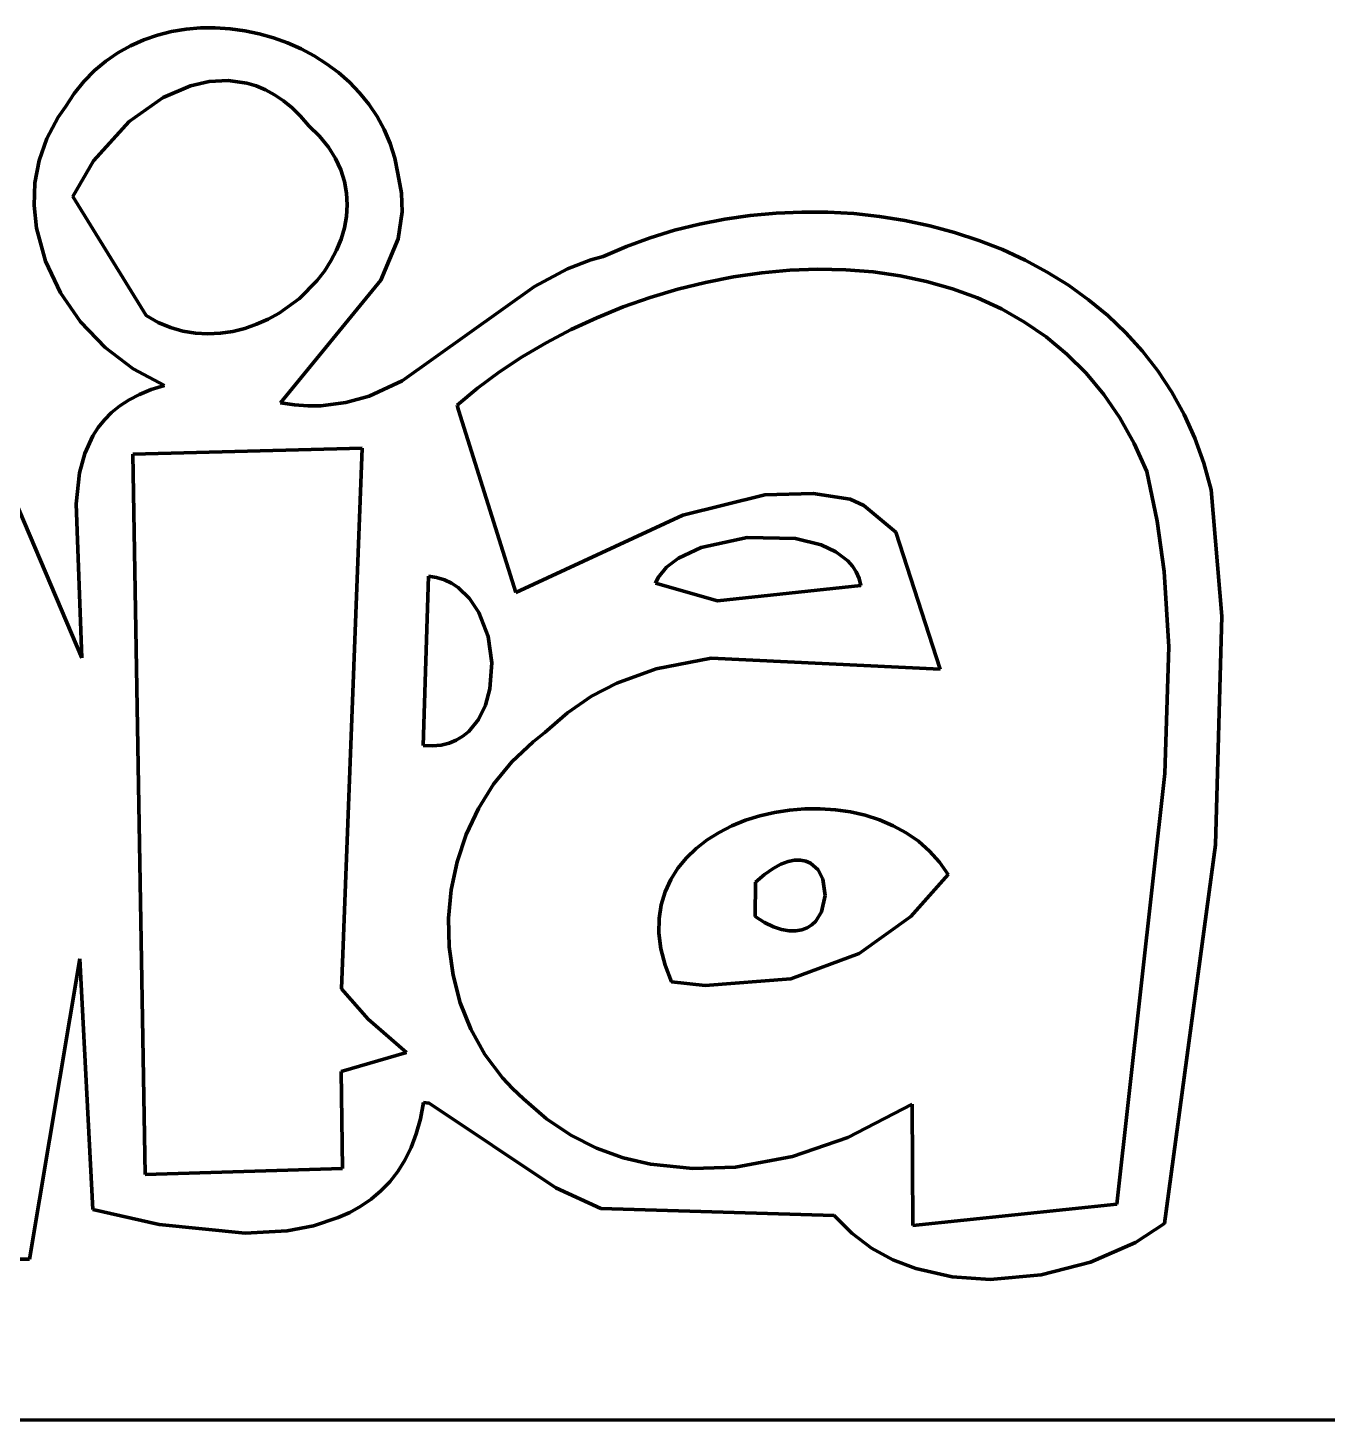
# Model space of a CAD drawing. Header units: millimetres. Extents: x 0 to 6.7, y 0 to 10.
# Drawn here: x 1.5189 to 1.9174, y 0 to 0.4271 of the extents above; entities that cross this region are included whole.
import ezdxf

# ---------------------------------------------------------------- set-up
doc = ezdxf.new("R2010")
doc.units = ezdxf.units.MM
doc.layers.add('color#000000ff', color=7, linetype='CONTINUOUS', lineweight=100)
doc.layers.add('color#ffffffff', color=7, linetype='CONTINUOUS', lineweight=100)

msp = doc.modelspace()

# ---------------------------------------------------------------- linework, layer by layer
at = {"layer": 'color#000000ff'}
for p, q in [((1.5719, 0.42702), (1.57641, 0.42707)), ((1.57641, 0.42707), (1.58092, 0.42678)), ((1.5504, 0.42159), (1.55447, 0.42339)), ((1.55447, 0.42339), (1.55868, 0.42483)), ((1.55868, 0.42483), (1.56301, 0.42591)), ((1.56301, 0.42591), (1.56742, 0.42664)), ((1.56742, 0.42664), (1.5719, 0.42702)), ((1.58092, 0.42678), (1.58542, 0.42617)), ((1.58542, 0.42617), (1.58988, 0.42525)), ((1.58988, 0.42525), (1.59426, 0.42401)), ((1.59426, 0.42401), (1.59854, 0.42246)), ((1.5428, 0.41688), (1.5465, 0.41943)), ((1.5465, 0.41943), (1.5504, 0.42159)), ((1.59854, 0.42246), (1.6027, 0.42062)), ((1.6027, 0.42062), (1.6067, 0.41848)), ((1.53931, 0.41396), (1.5428, 0.41688)), ((1.6067, 0.41848), (1.61053, 0.41606)), ((1.61053, 0.41606), (1.61415, 0.41336)), ((1.53312, 0.40693), (1.53608, 0.41064)), ((1.53608, 0.41064), (1.53931, 0.41396)), ((1.57455, 0.41059), (1.56879, 0.40928)), ((1.58035, 0.41089), (1.57455, 0.41059)), ((1.58612, 0.41008), (1.58035, 0.41089)), ((1.58897, 0.40923), (1.58612, 0.41008)), ((1.61415, 0.41336), (1.61753, 0.41038)), ((1.61753, 0.41038), (1.62065, 0.40713)), ((1.53047, 0.40282), (1.53312, 0.40693)), ((1.56879, 0.40928), (1.56039, 0.40568)), ((1.59179, 0.40806), (1.58897, 0.40923)), ((1.59457, 0.40657), (1.59179, 0.40806)), ((1.59729, 0.40473), (1.59457, 0.40657)), ((1.62065, 0.40713), (1.62349, 0.40363)), ((1.52824, 0.39966), (1.53047, 0.40282)), ((1.56039, 0.40568), (1.54999, 0.39834)), ((1.59996, 0.40254), (1.59729, 0.40473)), ((1.60255, 0.39998), (1.59996, 0.40254)), ((1.62349, 0.40363), (1.62602, 0.39987)), ((1.5247, 0.39312), (1.52824, 0.39966)), ((1.54999, 0.39834), (1.53909, 0.38627)), ((1.60507, 0.39704), (1.60255, 0.39998)), ((1.62602, 0.39987), (1.6282, 0.39586)), ((1.52233, 0.38638), (1.5247, 0.39312)), ((1.60836, 0.39381), (1.60507, 0.39704)), ((1.61108, 0.39047), (1.60836, 0.39381)), ((1.6282, 0.39586), (1.63002, 0.39161)), ((1.61324, 0.38704), (1.61108, 0.39047)), ((1.63002, 0.39161), (1.63144, 0.38712)), ((1.52106, 0.3795), (1.52233, 0.38638)), ((1.53909, 0.38627), (1.53274, 0.37531)), ((1.61488, 0.38353), (1.61324, 0.38704)), ((1.63144, 0.38712), (1.63244, 0.38241)), ((1.61601, 0.37997), (1.61488, 0.38353)), ((1.63244, 0.38241), (1.63355, 0.37637)), ((1.52083, 0.37256), (1.52106, 0.3795)), ((1.61666, 0.37639), (1.61601, 0.37997)), ((1.61686, 0.3728), (1.61666, 0.37639)), ((1.63355, 0.37637), (1.63374, 0.37059)), ((1.52157, 0.36565), (1.52083, 0.37256)), ((1.53274, 0.37531), (1.55524, 0.3388)), ((1.61663, 0.36923), (1.61686, 0.3728)), ((1.61599, 0.3657), (1.61663, 0.36923)), ((1.63374, 0.37059), (1.6325, 0.36237)), ((1.7249, 0.36687), (1.73265, 0.36838)), ((1.73265, 0.36838), (1.74049, 0.36951)), ((1.74049, 0.36951), (1.7484, 0.37024)), ((1.7484, 0.37024), (1.75634, 0.37058)), ((1.75634, 0.37058), (1.76429, 0.37053)), ((1.76429, 0.37053), (1.77222, 0.37008)), ((1.77222, 0.37008), (1.7801, 0.36923)), ((1.7801, 0.36923), (1.78791, 0.36799)), ((1.78791, 0.36799), (1.79561, 0.36635)), ((1.52434, 0.35549), (1.52157, 0.36565)), ((1.61497, 0.36224), (1.61599, 0.3657)), ((1.70979, 0.36266), (1.71727, 0.36496)), ((1.71727, 0.36496), (1.7249, 0.36687)), ((1.79561, 0.36635), (1.80319, 0.36431)), ((1.80319, 0.36431), (1.8106, 0.36187)), ((1.61188, 0.3556), (1.61359, 0.35887)), ((1.61359, 0.35887), (1.61497, 0.36224)), ((1.6325, 0.36237), (1.62715, 0.34969)), ((1.69539, 0.35689), (1.70249, 0.35997)), ((1.70249, 0.35997), (1.70979, 0.36266)), ((1.8106, 0.36187), (1.81782, 0.35903)), ((1.81782, 0.35903), (1.82483, 0.35579)), ((1.52893, 0.34583), (1.52434, 0.35549)), ((1.60986, 0.35246), (1.61188, 0.3556)), ((1.68446, 0.35313), (1.69164, 0.35586)), ((1.69164, 0.35586), (1.69539, 0.35689)), ((1.82483, 0.35579), (1.83159, 0.35215)), ((1.60755, 0.34948), (1.60986, 0.35246)), ((1.67435, 0.34769), (1.68446, 0.35313)), ((1.73537, 0.35068), (1.72677, 0.34899)), ((1.744, 0.35192), (1.73537, 0.35068)), ((1.75264, 0.35271), (1.744, 0.35192)), ((1.76124, 0.35303), (1.75264, 0.35271)), ((1.76977, 0.35287), (1.76124, 0.35303)), ((1.7782, 0.3522), (1.76977, 0.35287)), ((1.78648, 0.35102), (1.7782, 0.3522)), ((1.79459, 0.34931), (1.78648, 0.35102)), ((1.83159, 0.35215), (1.83808, 0.34811)), ((1.62715, 0.34969), (1.59639, 0.31204)), ((1.60218, 0.34408), (1.60755, 0.34948)), ((1.63368, 0.31877), (1.67435, 0.34769)), ((1.71825, 0.34688), (1.70983, 0.34436)), ((1.72677, 0.34899), (1.71825, 0.34688)), ((1.80249, 0.34705), (1.79459, 0.34931)), ((1.81015, 0.34423), (1.80249, 0.34705)), ((1.83808, 0.34811), (1.84428, 0.34366)), ((1.53509, 0.33692), (1.52893, 0.34583)), ((1.59596, 0.33957), (1.60218, 0.34408)), ((1.70983, 0.34436), (1.70155, 0.34145)), ((1.81752, 0.34083), (1.81015, 0.34423)), ((1.84428, 0.34366), (1.85014, 0.33882)), ((1.55524, 0.3388), (1.55891, 0.33673)), ((1.58909, 0.33613), (1.59259, 0.3377)), ((1.59259, 0.3377), (1.59596, 0.33957)), ((1.69345, 0.33816), (1.68556, 0.3345)), ((1.70155, 0.34145), (1.69345, 0.33816)), ((1.82457, 0.33684), (1.81752, 0.34083)), ((1.85014, 0.33882), (1.85565, 0.33356)), ((1.5426, 0.32904), (1.53509, 0.33692)), ((1.55891, 0.33673), (1.56266, 0.33516)), ((1.56266, 0.33516), (1.56647, 0.33407)), ((1.56647, 0.33407), (1.57031, 0.33342)), ((1.57031, 0.33342), (1.57415, 0.3332)), ((1.57415, 0.3332), (1.57797, 0.33338)), ((1.57797, 0.33338), (1.58175, 0.33395)), ((1.58175, 0.33395), (1.58546, 0.33487)), ((1.58546, 0.33487), (1.58909, 0.33613)), ((1.68556, 0.3345), (1.67793, 0.3305)), ((1.83128, 0.33224), (1.82457, 0.33684)), ((1.85565, 0.33356), (1.86077, 0.3279)), ((1.55124, 0.32243), (1.5426, 0.32904)), ((1.67793, 0.3305), (1.67057, 0.32617)), ((1.83759, 0.32701), (1.83128, 0.33224)), ((1.67057, 0.32617), (1.66353, 0.32152)), ((1.84349, 0.32115), (1.83759, 0.32701)), ((1.86077, 0.3279), (1.86548, 0.32184)), ((1.56078, 0.31738), (1.55124, 0.32243)), ((1.66353, 0.32152), (1.65685, 0.31656)), ((1.84892, 0.31464), (1.84349, 0.32115)), ((1.86548, 0.32184), (1.86976, 0.31536)), ((1.55318, 0.31463), (1.55678, 0.31611)), ((1.55678, 0.31611), (1.56078, 0.31738)), ((1.62357, 0.31413), (1.63368, 0.31877)), ((1.65685, 0.31656), (1.65056, 0.31133)), ((1.5471, 0.31109), (1.54996, 0.31296)), ((1.54996, 0.31296), (1.55318, 0.31463)), ((1.59639, 0.31204), (1.60067, 0.31139)), ((1.60879, 0.31114), (1.6164, 0.31211)), ((1.6164, 0.31211), (1.62357, 0.31413)), ((1.85387, 0.30745), (1.84892, 0.31464)), ((1.86976, 0.31536), (1.87356, 0.30848)), ((1.50254, 0.3112), (1.53543, 0.23388)), ((1.54237, 0.30683), (1.54457, 0.30904)), ((1.54457, 0.30904), (1.5471, 0.31109)), ((1.60067, 0.31139), (1.6048, 0.3111)), ((1.6048, 0.3111), (1.60879, 0.31114)), ((1.65056, 0.31133), (1.65104, 0.30979)), ((1.65104, 0.30979), (1.66855, 0.25391)), ((1.87356, 0.30848), (1.87687, 0.3012)), ((1.53885, 0.30194), (1.54047, 0.30446)), ((1.54047, 0.30446), (1.54237, 0.30683)), ((1.85828, 0.29958), (1.85387, 0.30745)), ((1.53638, 0.2965), (1.53885, 0.30194)), ((1.86213, 0.29101), (1.85828, 0.29958)), ((1.87687, 0.3012), (1.87965, 0.2935)), ((1.5348, 0.2906), (1.53638, 0.2965)), ((1.62148, 0.29815), (1.55113, 0.2963)), ((1.55113, 0.2963), (1.55488, 0.0753)), ((1.61514, 0.13234), (1.62148, 0.29815)), ((1.53376, 0.28108), (1.5348, 0.2906)), ((1.86532, 0.2757), (1.86213, 0.29101)), ((1.87965, 0.2935), (1.88188, 0.28539)), ((1.7198, 0.27756), (1.74498, 0.28384)), ((1.74498, 0.28384), (1.75981, 0.28423)), ((1.75981, 0.28423), (1.77115, 0.28251)), ((1.77115, 0.28251), (1.77534, 0.28051)), ((1.88188, 0.28539), (1.88519, 0.24663)), ((1.53543, 0.23388), (1.53376, 0.28108)), ((1.77534, 0.28051), (1.78512, 0.27235)), ((1.66855, 0.25391), (1.7198, 0.27756)), ((1.86744, 0.26033), (1.86532, 0.2757)), ((1.73957, 0.27075), (1.72542, 0.26769)), ((1.75433, 0.27044), (1.73957, 0.27075)), ((1.76225, 0.26847), (1.75433, 0.27044)), ((1.78512, 0.27235), (1.79879, 0.23036)), ((1.72542, 0.26769), (1.71845, 0.26439)), ((1.76674, 0.26637), (1.76225, 0.26847)), ((1.77039, 0.26362), (1.76674, 0.26637)), ((1.71482, 0.26164), (1.71223, 0.25846)), ((1.71845, 0.26439), (1.71482, 0.26164)), ((1.77184, 0.26198), (1.77039, 0.26362)), ((1.77301, 0.26018), (1.77184, 0.26198)), ((1.64175, 0.2589), (1.64015, 0.20696)), ((1.64429, 0.25851), (1.64175, 0.2589)), ((1.64666, 0.25778), (1.64429, 0.25851)), ((1.64886, 0.25673), (1.64666, 0.25778)), ((1.65089, 0.25541), (1.64886, 0.25673)), ((1.71223, 0.25846), (1.71139, 0.25672)), ((1.71139, 0.25672), (1.73049, 0.25127)), ((1.77387, 0.25819), (1.77301, 0.26018)), ((1.7744, 0.25603), (1.77387, 0.25819)), ((1.86889, 0.23717), (1.86744, 0.26033)), ((1.65441, 0.252), (1.65089, 0.25541)), ((1.65722, 0.24778), (1.65441, 0.252)), ((1.73049, 0.25127), (1.7744, 0.25603)), ((1.66007, 0.24037), (1.65722, 0.24778)), ((1.88519, 0.24663), (1.88316, 0.17648)), ((1.66122, 0.23229), (1.66007, 0.24037)), ((1.86768, 0.19839), (1.86889, 0.23717)), ((1.66065, 0.22427), (1.66122, 0.23229)), ((1.72854, 0.23375), (1.71161, 0.23049)), ((1.79879, 0.23036), (1.72854, 0.23375)), ((1.71161, 0.23049), (1.69952, 0.22607)), ((1.65929, 0.21931), (1.66065, 0.22427)), ((1.69952, 0.22607), (1.69183, 0.22203)), ((1.65712, 0.21489), (1.65929, 0.21931)), ((1.69183, 0.22203), (1.68448, 0.217)), ((1.65413, 0.21124), (1.65712, 0.21489)), ((1.68448, 0.217), (1.67751, 0.21089)), ((1.65032, 0.20856), (1.65233, 0.20976)), ((1.65233, 0.20976), (1.65413, 0.21124)), ((1.67751, 0.21089), (1.67391, 0.20811)), ((1.64015, 0.20696), (1.64302, 0.20682)), ((1.64302, 0.20682), (1.64567, 0.20706)), ((1.64567, 0.20706), (1.6481, 0.20765)), ((1.6481, 0.20765), (1.65032, 0.20856)), ((1.67391, 0.20811), (1.66739, 0.20195)), ((1.66739, 0.20195), (1.66178, 0.19506)), ((1.85295, 0.06628), (1.86768, 0.19839)), ((1.66178, 0.19506), (1.6571, 0.18758)), ((1.6571, 0.18758), (1.65337, 0.17961)), ((1.73489, 0.18229), (1.73906, 0.18399)), ((1.73906, 0.18399), (1.74342, 0.18537)), ((1.74342, 0.18537), (1.74793, 0.18642)), ((1.74793, 0.18642), (1.75255, 0.18714)), ((1.75255, 0.18714), (1.75723, 0.18753)), ((1.75723, 0.18753), (1.76193, 0.18756)), ((1.76193, 0.18756), (1.76661, 0.18725)), ((1.76661, 0.18725), (1.77124, 0.18657)), ((1.77124, 0.18657), (1.77577, 0.18553)), ((1.77577, 0.18553), (1.78015, 0.18411)), ((1.78015, 0.18411), (1.78436, 0.18232)), ((1.65337, 0.17961), (1.65059, 0.17127)), ((1.72727, 0.17796), (1.73094, 0.18028)), ((1.73094, 0.18028), (1.73489, 0.18229)), ((1.78436, 0.18232), (1.78834, 0.18013)), ((1.78834, 0.18013), (1.79206, 0.17755)), ((1.72089, 0.17245), (1.7239, 0.17535)), ((1.7239, 0.17535), (1.72727, 0.17796)), ((1.79206, 0.17755), (1.79547, 0.17457)), ((1.88316, 0.17648), (1.86758, 0.06027)), ((1.65059, 0.17127), (1.64878, 0.16267)), ((1.71827, 0.16927), (1.72089, 0.17245)), ((1.75209, 0.17135), (1.74988, 0.17051)), ((1.75411, 0.17176), (1.75209, 0.17135)), ((1.75593, 0.17178), (1.75411, 0.17176)), ((1.75757, 0.17145), (1.75593, 0.17178)), ((1.759, 0.17082), (1.75757, 0.17145)), ((1.79547, 0.17457), (1.79854, 0.17117)), ((1.79854, 0.17117), (1.80122, 0.16737)), ((1.71608, 0.1658), (1.71827, 0.16927)), ((1.74489, 0.1674), (1.7421, 0.16504)), ((1.74748, 0.1692), (1.74489, 0.1674)), ((1.74988, 0.17051), (1.74748, 0.1692)), ((1.76128, 0.16876), (1.759, 0.17082)), ((1.76277, 0.16594), (1.76128, 0.16876)), ((1.80122, 0.16737), (1.78976, 0.15449)), ((1.64878, 0.16267), (1.64796, 0.15394)), ((1.71437, 0.16207), (1.71608, 0.1658)), ((1.7421, 0.16504), (1.74197, 0.15445)), ((1.76348, 0.16092), (1.76277, 0.16594)), ((1.71254, 0.15383), (1.71317, 0.15808)), ((1.71317, 0.15808), (1.71437, 0.16207)), ((1.76236, 0.1559), (1.76348, 0.16092)), ((1.64796, 0.15394), (1.64813, 0.14518)), ((1.71249, 0.14933), (1.71254, 0.15383)), ((1.74197, 0.15445), (1.7449, 0.15264)), ((1.76057, 0.15307), (1.76236, 0.1559)), ((1.78976, 0.15449), (1.77386, 0.14316)), ((1.7449, 0.15264), (1.74762, 0.15134)), ((1.74762, 0.15134), (1.75011, 0.15049)), ((1.75011, 0.15049), (1.75239, 0.15008)), ((1.75239, 0.15008), (1.75445, 0.15006)), ((1.75445, 0.15006), (1.7563, 0.15038)), ((1.7563, 0.15038), (1.75793, 0.15102)), ((1.75793, 0.15102), (1.75936, 0.15193)), ((1.75936, 0.15193), (1.76057, 0.15307)), ((1.71309, 0.14459), (1.71249, 0.14933)), ((1.53482, 0.14154), (1.51941, 0.04933)), ((1.53881, 0.06466), (1.53482, 0.14154)), ((1.64813, 0.14518), (1.64932, 0.13651)), ((1.71437, 0.13961), (1.71309, 0.14459)), ((1.77386, 0.14316), (1.7529, 0.1354)), ((1.71637, 0.13441), (1.71437, 0.13961)), ((1.64932, 0.13651), (1.65154, 0.12805)), ((1.72665, 0.13337), (1.71637, 0.13441)), ((1.7529, 0.1354), (1.72665, 0.13337)), ((1.62332, 0.12301), (1.61514, 0.13234)), ((1.65154, 0.12805), (1.6548, 0.1199)), ((1.63502, 0.11278), (1.62332, 0.12301)), ((1.6548, 0.1199), (1.65911, 0.1122)), ((1.61502, 0.10699), (1.63502, 0.11278)), ((1.65911, 0.1122), (1.66449, 0.10504)), ((1.61546, 0.07715), (1.61502, 0.10699)), ((1.66449, 0.10504), (1.66759, 0.10171)), ((1.66759, 0.10171), (1.67095, 0.09855)), ((1.67095, 0.09855), (1.67801, 0.09243)), ((1.64026, 0.0974), (1.63933, 0.0924)), ((1.64198, 0.09725), (1.64026, 0.0974)), ((1.68085, 0.07125), (1.64198, 0.09725)), ((1.77043, 0.08669), (1.79014, 0.09688)), ((1.79014, 0.09688), (1.79035, 0.05969)), ((1.63933, 0.0924), (1.63806, 0.08781)), ((1.67801, 0.09243), (1.6855, 0.08742)), ((1.63806, 0.08781), (1.63647, 0.0836)), ((1.6855, 0.08742), (1.69336, 0.08345)), ((1.75348, 0.0809), (1.77043, 0.08669)), ((1.63647, 0.0836), (1.63457, 0.07976)), ((1.69336, 0.08345), (1.70153, 0.0805)), ((1.55488, 0.0753), (1.61546, 0.07715)), ((1.63457, 0.07976), (1.63238, 0.07627)), ((1.70153, 0.0805), (1.70994, 0.07849)), ((1.70994, 0.07849), (1.72288, 0.07715)), ((1.72288, 0.07715), (1.73601, 0.07765)), ((1.73601, 0.07765), (1.75348, 0.0809)), ((1.62992, 0.07313), (1.6272, 0.07032)), ((1.63238, 0.07627), (1.62992, 0.07313)), ((1.6272, 0.07032), (1.62424, 0.06783)), ((1.69464, 0.06492), (1.68085, 0.07125)), ((1.55918, 0.05997), (1.53881, 0.06466)), ((1.62107, 0.06564), (1.61769, 0.06374)), ((1.62424, 0.06783), (1.62107, 0.06564)), ((1.76625, 0.06277), (1.69464, 0.06492)), ((1.79035, 0.05969), (1.85295, 0.06628)), ((1.58556, 0.05735), (1.55918, 0.05997)), ((1.61413, 0.06212), (1.60653, 0.05965)), ((1.61769, 0.06374), (1.61413, 0.06212)), ((1.77163, 0.05731), (1.76625, 0.06277)), ((1.86758, 0.06027), (1.85863, 0.0545)), ((1.59841, 0.05811), (1.58556, 0.05735)), ((1.60653, 0.05965), (1.59841, 0.05811)), ((1.77767, 0.0528), (1.77163, 0.05731)), ((1.78425, 0.04921), (1.77767, 0.0528)), ((1.85863, 0.0545), (1.84487, 0.04844)), ((1.51941, 0.04933), (1.448, 0.04988)), ((1.79128, 0.04649), (1.78425, 0.04921)), ((1.84487, 0.04844), (1.82977, 0.04455)), ((1.80246, 0.04396), (1.79128, 0.04649)), ((1.8141, 0.04316), (1.80246, 0.04396)), ((1.82977, 0.04455), (1.8141, 0.04316))]:
    msp.add_line(p, q, dxfattribs=at)
at = {"layer": 'color#ffffffff'}
for p, q in [((1.57641, 0.42707), (1.5719, 0.42702)), ((1.58092, 0.42678), (1.57641, 0.42707)), ((1.55447, 0.42339), (1.5504, 0.42159)), ((1.55868, 0.42483), (1.55447, 0.42339)), ((1.56301, 0.42591), (1.55868, 0.42483)), ((1.56742, 0.42664), (1.56301, 0.42591)), ((1.5719, 0.42702), (1.56742, 0.42664)), ((1.58542, 0.42617), (1.58092, 0.42678)), ((1.58988, 0.42525), (1.58542, 0.42617)), ((1.59426, 0.42401), (1.58988, 0.42525)), ((1.59854, 0.42246), (1.59426, 0.42401)), ((1.5465, 0.41943), (1.5428, 0.41688)), ((1.5504, 0.42159), (1.5465, 0.41943)), ((1.6027, 0.42062), (1.59854, 0.42246)), ((1.6067, 0.41848), (1.6027, 0.42062)), ((1.5428, 0.41688), (1.53931, 0.41396)), ((1.61053, 0.41606), (1.6067, 0.41848)), ((1.61415, 0.41336), (1.61053, 0.41606)), ((1.53608, 0.41064), (1.53312, 0.40693)), ((1.53931, 0.41396), (1.53608, 0.41064)), ((1.56879, 0.40928), (1.57455, 0.41059)), ((1.57455, 0.41059), (1.58035, 0.41089)), ((1.58035, 0.41089), (1.58612, 0.41008)), ((1.58612, 0.41008), (1.58897, 0.40923)), ((1.61753, 0.41038), (1.61415, 0.41336)), ((1.62065, 0.40713), (1.61753, 0.41038)), ((1.53312, 0.40693), (1.53047, 0.40282)), ((1.56039, 0.40568), (1.56879, 0.40928)), ((1.58897, 0.40923), (1.59179, 0.40806)), ((1.59179, 0.40806), (1.59457, 0.40657)), ((1.59457, 0.40657), (1.59729, 0.40473)), ((1.62349, 0.40363), (1.62065, 0.40713)), ((1.53047, 0.40282), (1.52824, 0.39966)), ((1.54999, 0.39834), (1.56039, 0.40568)), ((1.59729, 0.40473), (1.59996, 0.40254)), ((1.59996, 0.40254), (1.60255, 0.39998)), ((1.62602, 0.39987), (1.62349, 0.40363)), ((1.52824, 0.39966), (1.5247, 0.39312)), ((1.53909, 0.38627), (1.54999, 0.39834)), ((1.60255, 0.39998), (1.60507, 0.39704)), ((1.6282, 0.39586), (1.62602, 0.39987)), ((1.5247, 0.39312), (1.52233, 0.38638)), ((1.60507, 0.39704), (1.60836, 0.39381)), ((1.60836, 0.39381), (1.61108, 0.39047)), ((1.63002, 0.39161), (1.6282, 0.39586)), ((1.61108, 0.39047), (1.61324, 0.38704)), ((1.63144, 0.38712), (1.63002, 0.39161)), ((1.52233, 0.38638), (1.52106, 0.3795)), ((1.53274, 0.37531), (1.53909, 0.38627)), ((1.61324, 0.38704), (1.61488, 0.38353)), ((1.63244, 0.38241), (1.63144, 0.38712)), ((1.61488, 0.38353), (1.61601, 0.37997)), ((1.63355, 0.37637), (1.63244, 0.38241)), ((1.52106, 0.3795), (1.52083, 0.37256)), ((1.61601, 0.37997), (1.61666, 0.37639)), ((1.61666, 0.37639), (1.61686, 0.3728)), ((1.63374, 0.37059), (1.63355, 0.37637)), ((1.52083, 0.37256), (1.52157, 0.36565)), ((1.55524, 0.3388), (1.53274, 0.37531)), ((1.61686, 0.3728), (1.61663, 0.36923)), ((1.61663, 0.36923), (1.61599, 0.3657)), ((1.6325, 0.36237), (1.63374, 0.37059)), ((1.73265, 0.36838), (1.7249, 0.36687)), ((1.74049, 0.36951), (1.73265, 0.36838)), ((1.7484, 0.37024), (1.74049, 0.36951)), ((1.75634, 0.37058), (1.7484, 0.37024)), ((1.76429, 0.37053), (1.75634, 0.37058)), ((1.77222, 0.37008), (1.76429, 0.37053)), ((1.7801, 0.36923), (1.77222, 0.37008)), ((1.78791, 0.36799), (1.7801, 0.36923)), ((1.79561, 0.36635), (1.78791, 0.36799)), ((1.52157, 0.36565), (1.52434, 0.35549)), ((1.61599, 0.3657), (1.61497, 0.36224)), ((1.71727, 0.36496), (1.70979, 0.36266)), ((1.7249, 0.36687), (1.71727, 0.36496)), ((1.80319, 0.36431), (1.79561, 0.36635)), ((1.8106, 0.36187), (1.80319, 0.36431)), ((1.61359, 0.35887), (1.61188, 0.3556)), ((1.61497, 0.36224), (1.61359, 0.35887)), ((1.62715, 0.34969), (1.6325, 0.36237)), ((1.70249, 0.35997), (1.69539, 0.35689)), ((1.70979, 0.36266), (1.70249, 0.35997)), ((1.81782, 0.35903), (1.8106, 0.36187)), ((1.82483, 0.35579), (1.81782, 0.35903)), ((1.52434, 0.35549), (1.52893, 0.34583)), ((1.61188, 0.3556), (1.60986, 0.35246)), ((1.69164, 0.35586), (1.68446, 0.35313)), ((1.69539, 0.35689), (1.69164, 0.35586)), ((1.83159, 0.35215), (1.82483, 0.35579)), ((1.60986, 0.35246), (1.60755, 0.34948)), ((1.68446, 0.35313), (1.67435, 0.34769)), ((1.72677, 0.34899), (1.73537, 0.35068)), ((1.73537, 0.35068), (1.744, 0.35192)), ((1.744, 0.35192), (1.75264, 0.35271)), ((1.75264, 0.35271), (1.76124, 0.35303)), ((1.76124, 0.35303), (1.76977, 0.35287)), ((1.76977, 0.35287), (1.7782, 0.3522)), ((1.7782, 0.3522), (1.78648, 0.35102)), ((1.78648, 0.35102), (1.79459, 0.34931)), ((1.83808, 0.34811), (1.83159, 0.35215)), ((1.59639, 0.31204), (1.62715, 0.34969)), ((1.60755, 0.34948), (1.60218, 0.34408)), ((1.67435, 0.34769), (1.63368, 0.31877)), ((1.70983, 0.34436), (1.71825, 0.34688)), ((1.71825, 0.34688), (1.72677, 0.34899)), ((1.79459, 0.34931), (1.80249, 0.34705)), ((1.80249, 0.34705), (1.81015, 0.34423)), ((1.84428, 0.34366), (1.83808, 0.34811)), ((1.52893, 0.34583), (1.53509, 0.33692)), ((1.60218, 0.34408), (1.59596, 0.33957)), ((1.70155, 0.34145), (1.70983, 0.34436)), ((1.81015, 0.34423), (1.81752, 0.34083)), ((1.85014, 0.33882), (1.84428, 0.34366)), ((1.55891, 0.33673), (1.55524, 0.3388)), ((1.59259, 0.3377), (1.58909, 0.33613)), ((1.59596, 0.33957), (1.59259, 0.3377)), ((1.68556, 0.3345), (1.69345, 0.33816)), ((1.69345, 0.33816), (1.70155, 0.34145)), ((1.81752, 0.34083), (1.82457, 0.33684)), ((1.85565, 0.33356), (1.85014, 0.33882)), ((1.53509, 0.33692), (1.5426, 0.32904)), ((1.56266, 0.33516), (1.55891, 0.33673)), ((1.56647, 0.33407), (1.56266, 0.33516)), ((1.57031, 0.33342), (1.56647, 0.33407)), ((1.57415, 0.3332), (1.57031, 0.33342)), ((1.57797, 0.33338), (1.57415, 0.3332)), ((1.58175, 0.33395), (1.57797, 0.33338)), ((1.58546, 0.33487), (1.58175, 0.33395)), ((1.58909, 0.33613), (1.58546, 0.33487)), ((1.67793, 0.3305), (1.68556, 0.3345)), ((1.82457, 0.33684), (1.83128, 0.33224)), ((1.86077, 0.3279), (1.85565, 0.33356)), ((1.5426, 0.32904), (1.55124, 0.32243)), ((1.67057, 0.32617), (1.67793, 0.3305)), ((1.83128, 0.33224), (1.83759, 0.32701)), ((1.66353, 0.32152), (1.67057, 0.32617)), ((1.83759, 0.32701), (1.84349, 0.32115)), ((1.86548, 0.32184), (1.86077, 0.3279)), ((1.55124, 0.32243), (1.56078, 0.31738)), ((1.65685, 0.31656), (1.66353, 0.32152)), ((1.84349, 0.32115), (1.84892, 0.31464)), ((1.86976, 0.31536), (1.86548, 0.32184)), ((1.55678, 0.31611), (1.55318, 0.31463)), ((1.56078, 0.31738), (1.55678, 0.31611)), ((1.63368, 0.31877), (1.62357, 0.31413)), ((1.65056, 0.31133), (1.65685, 0.31656)), ((1.54996, 0.31296), (1.5471, 0.31109)), ((1.55318, 0.31463), (1.54996, 0.31296)), ((1.60067, 0.31139), (1.59639, 0.31204)), ((1.6164, 0.31211), (1.60879, 0.31114)), ((1.62357, 0.31413), (1.6164, 0.31211)), ((1.84892, 0.31464), (1.85387, 0.30745)), ((1.87356, 0.30848), (1.86976, 0.31536)), ((1.53543, 0.23388), (1.50254, 0.3112)), ((1.54457, 0.30904), (1.54237, 0.30683)), ((1.5471, 0.31109), (1.54457, 0.30904)), ((1.6048, 0.3111), (1.60067, 0.31139)), ((1.60879, 0.31114), (1.6048, 0.3111)), ((1.65104, 0.30979), (1.65056, 0.31133)), ((1.66855, 0.25391), (1.65104, 0.30979)), ((1.87687, 0.3012), (1.87356, 0.30848)), ((1.54047, 0.30446), (1.53885, 0.30194)), ((1.54237, 0.30683), (1.54047, 0.30446)), ((1.85387, 0.30745), (1.85828, 0.29958)), ((1.53885, 0.30194), (1.53638, 0.2965)), ((1.85828, 0.29958), (1.86213, 0.29101)), ((1.87965, 0.2935), (1.87687, 0.3012)), ((1.53638, 0.2965), (1.5348, 0.2906)), ((1.55113, 0.2963), (1.62148, 0.29815)), ((1.55488, 0.0753), (1.55113, 0.2963)), ((1.62148, 0.29815), (1.61514, 0.13234)), ((1.5348, 0.2906), (1.53376, 0.28108)), ((1.86213, 0.29101), (1.86532, 0.2757)), ((1.88188, 0.28539), (1.87965, 0.2935)), ((1.74498, 0.28384), (1.7198, 0.27756)), ((1.75981, 0.28423), (1.74498, 0.28384)), ((1.77115, 0.28251), (1.75981, 0.28423)), ((1.77534, 0.28051), (1.77115, 0.28251)), ((1.88519, 0.24663), (1.88188, 0.28539)), ((1.53376, 0.28108), (1.53543, 0.23388)), ((1.78512, 0.27235), (1.77534, 0.28051)), ((1.7198, 0.27756), (1.66855, 0.25391)), ((1.86532, 0.2757), (1.86744, 0.26033)), ((1.72542, 0.26769), (1.73957, 0.27075)), ((1.73957, 0.27075), (1.75433, 0.27044)), ((1.75433, 0.27044), (1.76225, 0.26847)), ((1.79879, 0.23036), (1.78512, 0.27235)), ((1.71845, 0.26439), (1.72542, 0.26769)), ((1.76225, 0.26847), (1.76674, 0.26637)), ((1.76674, 0.26637), (1.77039, 0.26362)), ((1.71223, 0.25846), (1.71482, 0.26164)), ((1.71482, 0.26164), (1.71845, 0.26439)), ((1.77039, 0.26362), (1.77184, 0.26198)), ((1.77184, 0.26198), (1.77301, 0.26018)), ((1.64015, 0.20696), (1.64175, 0.2589)), ((1.64175, 0.2589), (1.64429, 0.25851)), ((1.64429, 0.25851), (1.64666, 0.25778)), ((1.64666, 0.25778), (1.64886, 0.25673)), ((1.64886, 0.25673), (1.65089, 0.25541)), ((1.71139, 0.25672), (1.71223, 0.25846)), ((1.73049, 0.25127), (1.71139, 0.25672)), ((1.77301, 0.26018), (1.77387, 0.25819)), ((1.77387, 0.25819), (1.7744, 0.25603)), ((1.86744, 0.26033), (1.86889, 0.23717)), ((1.65089, 0.25541), (1.65441, 0.252)), ((1.65441, 0.252), (1.65722, 0.24778)), ((1.7744, 0.25603), (1.73049, 0.25127)), ((1.65722, 0.24778), (1.66007, 0.24037)), ((1.88316, 0.17648), (1.88519, 0.24663)), ((1.66007, 0.24037), (1.66122, 0.23229)), ((1.86889, 0.23717), (1.86768, 0.19839)), ((1.66122, 0.23229), (1.66065, 0.22427)), ((1.71161, 0.23049), (1.72854, 0.23375)), ((1.72854, 0.23375), (1.79879, 0.23036)), ((1.69952, 0.22607), (1.71161, 0.23049)), ((1.66065, 0.22427), (1.65929, 0.21931)), ((1.69183, 0.22203), (1.69952, 0.22607)), ((1.65929, 0.21931), (1.65712, 0.21489)), ((1.68448, 0.217), (1.69183, 0.22203)), ((1.65712, 0.21489), (1.65413, 0.21124)), ((1.67751, 0.21089), (1.68448, 0.217)), ((1.65233, 0.20976), (1.65032, 0.20856)), ((1.65413, 0.21124), (1.65233, 0.20976)), ((1.67391, 0.20811), (1.67751, 0.21089)), ((1.64302, 0.20682), (1.64015, 0.20696)), ((1.64567, 0.20706), (1.64302, 0.20682)), ((1.6481, 0.20765), (1.64567, 0.20706)), ((1.65032, 0.20856), (1.6481, 0.20765)), ((1.66739, 0.20195), (1.67391, 0.20811)), ((1.66178, 0.19506), (1.66739, 0.20195)), ((1.86768, 0.19839), (1.85295, 0.06628)), ((1.6571, 0.18758), (1.66178, 0.19506)), ((1.65337, 0.17961), (1.6571, 0.18758)), ((1.73906, 0.18399), (1.73489, 0.18229)), ((1.74342, 0.18537), (1.73906, 0.18399)), ((1.74793, 0.18642), (1.74342, 0.18537)), ((1.75255, 0.18714), (1.74793, 0.18642)), ((1.75723, 0.18753), (1.75255, 0.18714)), ((1.76193, 0.18756), (1.75723, 0.18753)), ((1.76661, 0.18725), (1.76193, 0.18756)), ((1.77124, 0.18657), (1.76661, 0.18725)), ((1.77577, 0.18553), (1.77124, 0.18657)), ((1.78015, 0.18411), (1.77577, 0.18553)), ((1.78436, 0.18232), (1.78015, 0.18411)), ((1.65059, 0.17127), (1.65337, 0.17961)), ((1.73094, 0.18028), (1.72727, 0.17796)), ((1.73489, 0.18229), (1.73094, 0.18028)), ((1.78834, 0.18013), (1.78436, 0.18232)), ((1.79206, 0.17755), (1.78834, 0.18013)), ((1.7239, 0.17535), (1.72089, 0.17245)), ((1.72727, 0.17796), (1.7239, 0.17535)), ((1.79547, 0.17457), (1.79206, 0.17755)), ((1.86758, 0.06027), (1.88316, 0.17648)), ((1.64878, 0.16267), (1.65059, 0.17127)), ((1.72089, 0.17245), (1.71827, 0.16927)), ((1.74988, 0.17051), (1.75209, 0.17135)), ((1.75209, 0.17135), (1.75411, 0.17176)), ((1.75411, 0.17176), (1.75593, 0.17178)), ((1.75593, 0.17178), (1.75757, 0.17145)), ((1.75757, 0.17145), (1.759, 0.17082)), ((1.79854, 0.17117), (1.79547, 0.17457)), ((1.80122, 0.16737), (1.79854, 0.17117)), ((1.71827, 0.16927), (1.71608, 0.1658)), ((1.7421, 0.16504), (1.74489, 0.1674)), ((1.74489, 0.1674), (1.74748, 0.1692)), ((1.74748, 0.1692), (1.74988, 0.17051)), ((1.759, 0.17082), (1.76128, 0.16876)), ((1.76128, 0.16876), (1.76277, 0.16594)), ((1.78976, 0.15449), (1.80122, 0.16737)), ((1.64796, 0.15394), (1.64878, 0.16267)), ((1.71608, 0.1658), (1.71437, 0.16207)), ((1.74197, 0.15445), (1.7421, 0.16504)), ((1.76277, 0.16594), (1.76348, 0.16092)), ((1.71317, 0.15808), (1.71254, 0.15383)), ((1.71437, 0.16207), (1.71317, 0.15808)), ((1.76348, 0.16092), (1.76236, 0.1559)), ((1.64813, 0.14518), (1.64796, 0.15394)), ((1.71254, 0.15383), (1.71249, 0.14933)), ((1.7449, 0.15264), (1.74197, 0.15445)), ((1.76236, 0.1559), (1.76057, 0.15307)), ((1.77386, 0.14316), (1.78976, 0.15449)), ((1.74762, 0.15134), (1.7449, 0.15264)), ((1.75011, 0.15049), (1.74762, 0.15134)), ((1.75239, 0.15008), (1.75011, 0.15049)), ((1.75445, 0.15006), (1.75239, 0.15008)), ((1.7563, 0.15038), (1.75445, 0.15006)), ((1.75793, 0.15102), (1.7563, 0.15038)), ((1.75936, 0.15193), (1.75793, 0.15102)), ((1.76057, 0.15307), (1.75936, 0.15193)), ((1.71249, 0.14933), (1.71309, 0.14459)), ((1.51941, 0.04933), (1.53482, 0.14154)), ((1.53482, 0.14154), (1.53881, 0.06466)), ((1.64932, 0.13651), (1.64813, 0.14518)), ((1.71309, 0.14459), (1.71437, 0.13961)), ((1.7529, 0.1354), (1.77386, 0.14316)), ((1.71437, 0.13961), (1.71637, 0.13441)), ((1.65154, 0.12805), (1.64932, 0.13651)), ((1.71637, 0.13441), (1.72665, 0.13337)), ((1.72665, 0.13337), (1.7529, 0.1354)), ((1.61514, 0.13234), (1.62332, 0.12301)), ((1.6548, 0.1199), (1.65154, 0.12805)), ((1.62332, 0.12301), (1.63502, 0.11278)), ((1.65911, 0.1122), (1.6548, 0.1199)), ((1.63502, 0.11278), (1.61502, 0.10699)), ((1.66449, 0.10504), (1.65911, 0.1122)), ((1.61502, 0.10699), (1.61546, 0.07715)), ((1.66759, 0.10171), (1.66449, 0.10504)), ((1.67095, 0.09855), (1.66759, 0.10171)), ((1.67801, 0.09243), (1.67095, 0.09855)), ((1.63933, 0.0924), (1.64026, 0.0974)), ((1.64026, 0.0974), (1.64198, 0.09725)), ((1.64198, 0.09725), (1.68085, 0.07125)), ((1.79014, 0.09688), (1.77043, 0.08669)), ((1.79035, 0.05969), (1.79014, 0.09688)), ((1.63806, 0.08781), (1.63933, 0.0924)), ((1.6855, 0.08742), (1.67801, 0.09243)), ((1.63647, 0.0836), (1.63806, 0.08781)), ((1.69336, 0.08345), (1.6855, 0.08742)), ((1.77043, 0.08669), (1.75348, 0.0809)), ((1.63457, 0.07976), (1.63647, 0.0836)), ((1.70153, 0.0805), (1.69336, 0.08345)), ((1.61546, 0.07715), (1.55488, 0.0753)), ((1.63238, 0.07627), (1.63457, 0.07976)), ((1.70994, 0.07849), (1.70153, 0.0805)), ((1.72288, 0.07715), (1.70994, 0.07849)), ((1.73601, 0.07765), (1.72288, 0.07715)), ((1.75348, 0.0809), (1.73601, 0.07765)), ((1.6272, 0.07032), (1.62992, 0.07313)), ((1.62992, 0.07313), (1.63238, 0.07627)), ((1.62424, 0.06783), (1.6272, 0.07032)), ((1.68085, 0.07125), (1.69464, 0.06492)), ((1.53881, 0.06466), (1.55918, 0.05997)), ((1.61769, 0.06374), (1.62107, 0.06564)), ((1.62107, 0.06564), (1.62424, 0.06783)), ((1.69464, 0.06492), (1.76625, 0.06277)), ((1.85295, 0.06628), (1.79035, 0.05969)), ((1.55918, 0.05997), (1.58556, 0.05735)), ((1.60653, 0.05965), (1.61413, 0.06212)), ((1.61413, 0.06212), (1.61769, 0.06374)), ((1.76625, 0.06277), (1.77163, 0.05731)), ((1.85863, 0.0545), (1.86758, 0.06027)), ((1.58556, 0.05735), (1.59841, 0.05811)), ((1.59841, 0.05811), (1.60653, 0.05965)), ((1.77163, 0.05731), (1.77767, 0.0528)), ((1.77767, 0.0528), (1.78425, 0.04921)), ((1.84487, 0.04844), (1.85863, 0.0545)), ((1.448, 0.04988), (1.51941, 0.04933)), ((1.78425, 0.04921), (1.79128, 0.04649)), ((1.82977, 0.04455), (1.84487, 0.04844)), ((1.79128, 0.04649), (1.80246, 0.04396)), ((1.80246, 0.04396), (1.8141, 0.04316)), ((1.8141, 0.04316), (1.82977, 0.04455)), ((6.66667, 0), (0, 0))]:
    msp.add_line(p, q, dxfattribs=at)

doc.saveas('drawing.dxf')
